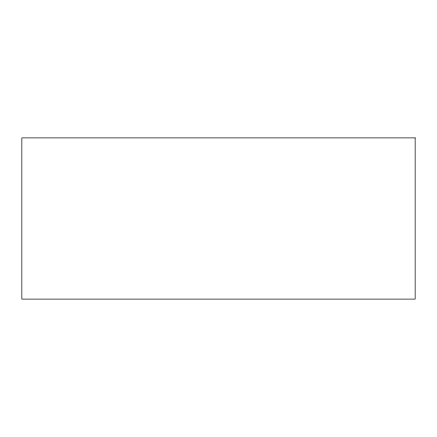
<?xml version="1.0" encoding="UTF-8"?>
<svg xmlns="http://www.w3.org/2000/svg" width="437" height="437" viewBox="0 0 437 437"><rect width="100%" height="100%" fill="white"/><g stroke="black" fill="none" stroke-linecap="round" stroke-linejoin="round"><path stroke-width="0.66" d="M415.15 137.895L21.85 137.895L21.85 299.105L415.15 299.105L415.15 137.895"/></g></svg>
